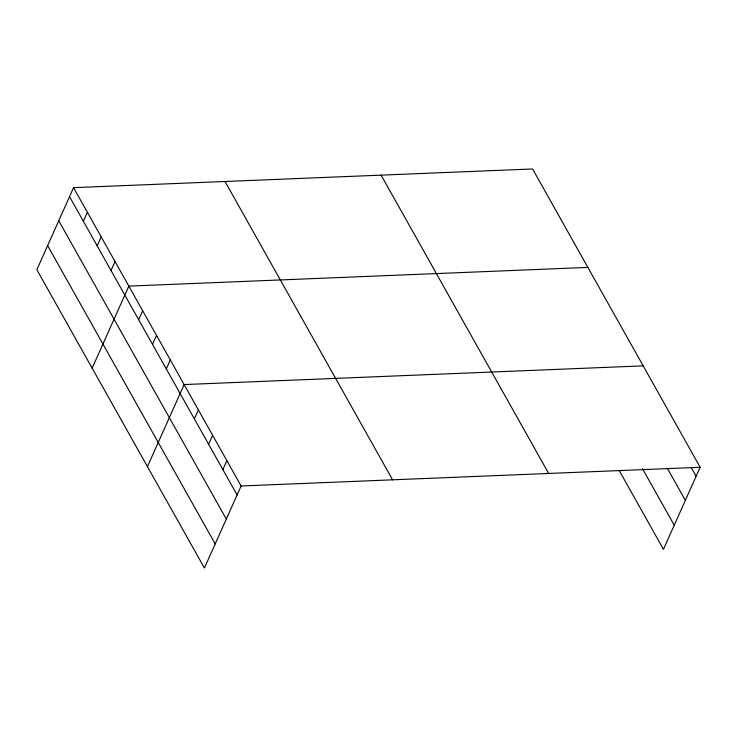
<?xml version="1.0" encoding="UTF-8"?>
<svg xmlns="http://www.w3.org/2000/svg" width="737" height="737" viewBox="0 0 737 737"><rect width="100%" height="100%" fill="white"/><g stroke="black" fill="none" stroke-linecap="round" stroke-linejoin="round"><path stroke-width="1.11" d="M73.553 187.668L36.85 269.714L204.416 568.034L241.11 485.996L73.553 187.668L532.584 168.966L700.15 467.286L663.447 549.332L619.08 470.335M83.364 221.247L87.371 212.284M97.183 245.863L101.199 236.89M111.011 270.47L115.018 261.506M92.143 368.159L128.846 286.113L587.886 267.411M138.657 319.692L142.665 310.728M152.485 344.308L156.493 335.344M166.304 368.924L170.321 359.951M147.446 466.604L184.139 384.567L643.18 365.856M194.375 418.892L198.382 409.919M208.617 444.245L212.625 435.281M222.86 469.607L226.867 460.634M241.11 485.996L700.15 467.286M691.205 467.479L696.143 476.259M667.271 468.188L685.355 500.368M642.461 468.649L674.235 525.214M381.103 175.139L548.669 473.458M225.034 181.495L392.591 479.824M69.536 196.641L237.102 494.96M58.748 220.75L226.314 519.078M47.638 245.596L215.204 543.924"/></g></svg>
